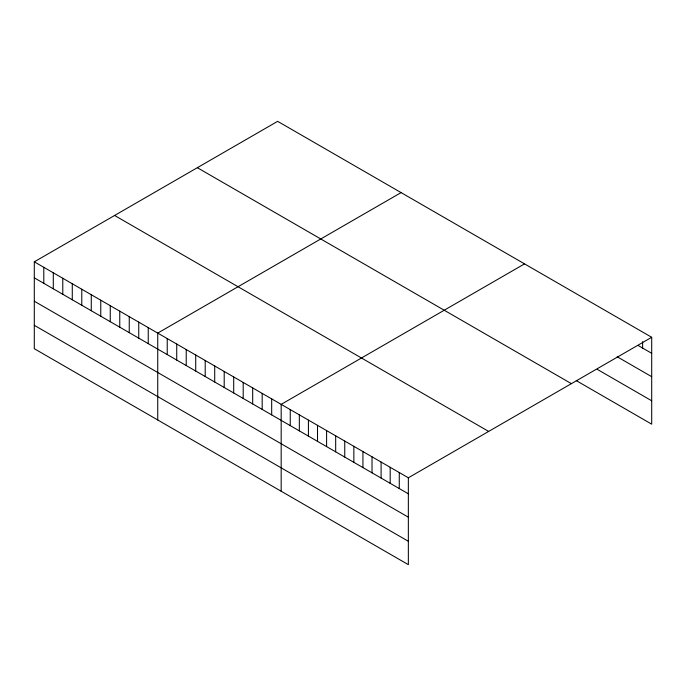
<?xml version="1.0" encoding="UTF-8"?>
<svg xmlns="http://www.w3.org/2000/svg" width="686" height="686" viewBox="0 0 686 686"><rect width="100%" height="100%" fill="white"/><g stroke="black" fill="none" stroke-linecap="round" stroke-linejoin="round"><path stroke-width="1.03" d="M34.3 261.829L408.35 477.79L408.35 564.664L34.3 348.711L34.3 261.829L277.65 121.336L651.7 337.289L651.7 424.171L576.3 380.636M401.087 192.603L157.737 333.096L157.737 419.969M524.524 263.87L281.174 404.363L281.174 491.236M408.35 477.79L651.7 337.289M638.074 345.435L651.7 353.299M617.177 356.754L651.7 376.691M597.197 369.317L651.7 400.778M197.345 167.701L571.395 383.654M114.605 215.473L488.655 431.425M34.3 277.839L408.35 493.8M34.3 301.231L408.35 517.184M34.3 325.318L408.35 541.28M642.619 341.654L642.619 348.059M399.269 472.543L399.269 488.552M390.18 467.303L390.18 483.313M381.099 462.055L381.099 478.065M372.018 456.807L372.018 472.817M362.928 451.568L362.928 467.578M353.847 446.32L353.847 462.33M344.758 441.072L344.758 457.082M335.677 435.833L335.677 451.842M326.596 430.585L326.596 446.595M317.507 425.346L317.507 441.355M308.426 420.098L308.426 436.107M299.345 414.85L299.345 430.859M290.255 409.611L290.255 425.62M271.682 398.883L271.682 414.893M262.181 393.404L262.181 409.413M252.688 387.916L252.688 403.925M243.196 382.436L243.196 398.446M233.694 376.957L233.694 392.967M224.202 371.469L224.202 387.479M214.709 365.99L214.709 381.999M205.208 360.51L205.208 376.52M195.716 355.022L195.716 371.032M186.223 349.543L186.223 365.552M176.731 344.063L176.731 360.073M167.23 338.584L167.23 354.593M148.245 327.616L148.245 343.626M138.744 322.137L138.744 338.147M129.251 316.649L129.251 332.659M119.758 311.17L119.758 327.179M110.257 305.69L110.257 321.7M100.765 300.211L100.765 316.22M91.272 294.723L91.272 310.732M81.78 289.243L81.78 305.253M72.279 283.764L72.279 299.773M62.786 278.276L62.786 294.285M53.294 272.796L53.294 288.806M43.793 267.317L43.793 283.327"/></g></svg>
